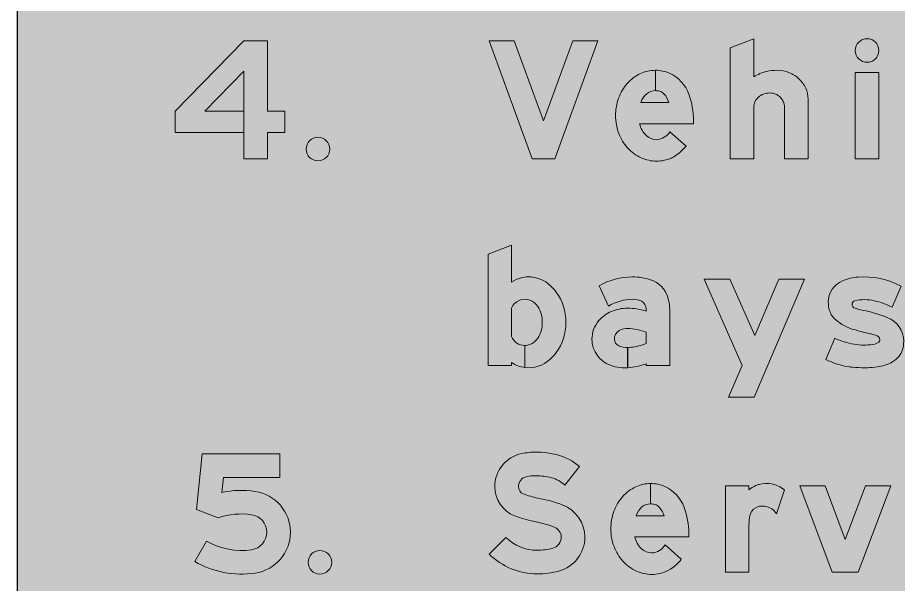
# Model space of a CAD drawing. Header units: millimetres. Extents: x 1969 to 2074, y 2991 to 3097.
# Drawn here: x 1969.05 to 1991.42, y 3027.29 to 3041.69 of the extents above; entities that cross this region are included whole.
import ezdxf

# ---------------------------------------------------------------- set-up
doc = ezdxf.new("R2010")
doc.units = ezdxf.units.MM
doc.layers.add('DIM', color=1, linetype='Continuous')
doc.layers.add('L18', color=4, linetype='Continuous')
doc.layers.add('GSCOLORFILL', color=7, linetype='Continuous', lineweight=0)
doc.layers.add('GSOUTLINE', color=7, linetype='Continuous', lineweight=0)
doc.layers.get('GSOUTLINE').off()

# ---------------------------------------------------------------- blocks, each defined once
blk = doc.blocks.new('*U400')
at = {"layer": 'GSCOLORFILL', "true_color": 0xf5f5f5, "transparency": 33554687}
blk.add_hatch(color=7, dxfattribs=at).paths.add_polyline_path([(-950.000000000005, -1000), (950.0000000000041, -1000, 0.414213562373095), (1050.000000000004, -900), (1050.000000000004, 900, 0.414213562373095), (950.0000000000041, 1000), (-950.000000000005, 1000, 0.414213562373095), (-1050.000000000005, 900), (-1050.000000000005, -900.0000000000005, 0.414213562373095)])
at = {"layer": 'GSCOLORFILL', "color": 7, "linetype": 'Continuous', "true_color": 0xf5f5f5, "transparency": 33554687}
for points in [[(-950.000000000005, -1000), (950.0000000000041, -1000, 0.414213562373095), (1050.000000000004, -900), (1050.000000000004, 900, 0.414213562373095), (950.0000000000041, 1000), (-950.000000000005, 1000, 0.414213562373095), (-1050.000000000005, 900), (-1050.000000000005, -900.0000000000005, 0.414213562373095), (-950.0000000000055, -1000)], [(-950.000000000005, -1000), (950.0000000000041, -1000, 0.414213562373095), (1050.000000000004, -900), (1050.000000000004, 900, 0.414213562373095), (950.0000000000041, 1000), (-950.000000000005, 1000, 0.414213562373095), (-1050.000000000005, 900), (-1050.000000000005, -900, 0.414213562373095), (-950.0000000000055, -1000)]]:
    blk.add_lwpolyline(points, format="xyb", close=True, dxfattribs=at).dxf.unprotected_set("ltscale", 0)
blk = doc.blocks.new('*U30')
at = {"layer": 'GSCOLORFILL', "linetype": 'Continuous'}
h = blk.add_hatch(color=0, dxfattribs=at)
edge = h.paths.add_edge_path()
edge.add_arc((44.51793562419519, 73.00000000000007), 87.48206437580481, 324.0687898610061, 359.99999999999994, ccw=False)
edge.add_arc((63.70470146193492, 58.38428779233871), 63.37203257652487, 310.3765255821876, 324.5892179022558, ccw=False)
edge.add_arc((69.00257494377652, 48.36448062052203), 52.36448062052203, 262.70170899991183, 313.06367100142035, ccw=False)
edge.add_line((62.35045196264872, -3.575755136557277), (62.35045196264872, 33.80043539742545))
edge.add_arc((62.34045196264868, 57.80043331409205), 24.00000000000002, 270.0238732421547, 290.8675725829808)
edge.add_arc((60.91561510266509, 61.53805821801595), 28.00000000000003, 290.8675725829806, 326.1464978402323)
edge.add_arc((45.80677982315294, 71.67298584493247), 46.19323120026423, 326.1464978402324, 361.646188633575)
edge.add_arc((45.8067798231529, 74.32701415506752), 46.19323120026427, 358.353811366425, 393.8535021597676)
edge.add_arc((60.91561510266507, 84.46194178198411), 28.00000000000001, 33.8535021597676, 69.13242741701919)
edge.add_arc((62.34045196264874, 88.19956668590797), 24.00000000000001, 69.13242741701923, 158.568043919135)
edge.add_line((40, 96.96907101081622), (40, 49.03092898918378))
edge.add_arc((62.34045196264873, 57.800433314092), 23.99999999999999, 201.4319560808649, 270)
edge.add_line((62.34045196264873, 33.80043331409202), (62.34045196264873, -3.574473431724307))
edge.add_arc((69.00257494377641, 48.36448062052206), 52.36448062052204, 236.3677911496907, 262.6906777665261, ccw=False)
edge.add_line((40, 4.765289374724148), (40, 0))
edge.add_line((40, 0), (0, 0))
edge.add_line((0, 0), (0, 188.7596153846154))
edge.add_line((0, 188.7596153846154), (40, 203.5))
edge.add_line((40, 203.5), (40, 141.2347106252759))
edge.add_arc((69.00257494377648, 97.6355193794779), 52.36448062052212, 46.93632899857971, 123.6322088503093, ccw=False)
edge.add_arc((63.7047014619348, 87.61571220766103), 63.37203257652513, 35.410782097744175, 49.623474417812474, ccw=False)
edge.add_arc((44.51793562419522, 72.99999999999999), 87.48206437580478, 0, 35.93121013899378, ccw=False)
at = {"layer": 'GSCOLORFILL', "color": 0}
blk.add_lwpolyline([(132, 72.99999999999999, -0.1580767730378781), (115.3540975280471, 21.66434227377881, -0.062094190308422), (104.7576009987296, 10.10723369308806, -0.2233522246381122), (62.35045196264872, -3.575755136557277), (62.35045196264872, 33.80043539742545, 0.09119938616970456), (70.88947312255061, 35.3746838905488, 0.155160827510034), (84.16862514632328, 45.94006078534746, 0.1561474372907175), (91.98094621685533, 72.99999999999999, 0.1561474372907175), (84.16862514632328, 100.0599392146525, 0.1551608275100337), (70.88947312255067, 110.6253161094512, 0.4113313956635876), (40, 96.96907101081622), (40, 49.03092898918378, 0.3084429755062391), (62.34045196264873, 33.80043331409202), (62.34045196264873, -3.574473431724307, -0.115362985859982), (40, 4.765289374724148), (40, 0), (0, 0), (0, 188.7596153846154), (40, 203.5), (40, 141.2347106252759, -0.3477275210567035), (104.7576009987296, 135.8927663069119, -0.062094190308422), (115.3540975280471, 124.3356577262211, -0.1580767730378781)], format="xyb", close=True, dxfattribs=at)
blk = doc.blocks.new('*U31')
at = {"layer": 'GSCOLORFILL', "linetype": 'Continuous'}
blk.add_hatch(color=0, dxfattribs=at).paths.add_polyline_path([(91.99999999999989, 95.44033577145203), (91.99999999999989, 91.75569963669679, 0.08100507043754805), (59.91953844420409, 96.98738914505502, 0.1014742160753828), (32.92684469106193, 91.45226904517564, 0.1197283995981818), (11.16861765178227, 75.33308504889472, 0.1754854121989099), (0, 44.49098118164371, 0.162185951185596), (9.198205530711505, 16.87991725761773, 0.09962377950152626), (24.24940108183667, 3.435786395090417, 0.1178281433564822), (55.36485303884586, -4.000000000000028, 0.01259221290035344), (60.50437854736413, -3.870543474057882), (60.50437854736418, 30.44590424709844, -0.09643868278043381), (45.49812347970108, 33.36744272502021, -0.3055685730968929), (38, 44.49098118164358, -0.01000308247268235), (38.01449229959674, 45.21530038588774, -0.2881603305628229), (48.24719211376062, 60.13617985242543, -0.1118126494378583), (60.80315011960487, 62.49690242181767, -0.08137338335513948), (92, 56.34782538492402), (92, 36.91597781560395, -0.0720389147267735), (66.20162791964776, 30.85371626019864, -0.03568194688239786), (60.51437854736417, 30.44590549709844), (60.51437854736406, -3.870038894188326, 0.07931235260569526), (92, 2.799999999999983), (92, 0), (132, 0), (132, 90.24413145539907, 0.07131460927379192), (128.4502155484503, 115.0057552505379, 0.247093300969659), (99.29227802593027, 145.1204166717226, 0.07943033779107565), (68.76995305164318, 150.0000000000001, 0.130157360885894), (12.03366872579696, 134.9761925316005), (28.09152440947727, 100.3138559626782, -0.1407932063417405), (68.76995305164307, 112.0000000000001, -0.127608200101516), (83.66512167935822, 108.8781984363012, -0.2849461240288968)])
at = {"layer": 'GSCOLORFILL', "color": 0}
blk.add_lwpolyline([(55.3648530388453, -4.000000000000014, 0.01259221290035482), (60.50437854736413, -3.870543474057854), (60.50437854736418, 30.44590424709844, -0.09643868278043409), (45.49812347970104, 33.36744272502022, -0.3055685730968945), (38, 44.49098118164369, -0.0100030824726959), (38.01449229959678, 45.21530038588883, -0.2881603305628071), (48.24719211376072, 60.13617985242547, -0.1084920170889828), (60.42376644223515, 62.50839828890307, -0.08234480440022278), (92, 56.34782538492404), (92, 36.91597781560394, -0.0720389147267738), (66.20162791964765, 30.8537162601986, -0.03568194688239714), (60.51437854736417, 30.44590549709845), (60.51437854736406, -3.870038894188326, 0.07931235260569527), (92, 2.799999999999986), (92, 0), (132, 0), (132, 90.24413145539917, 0.0713146092737911), (128.4502155484504, 115.0057552505377, 0.2470933009696595), (99.29227802593039, 145.1204166717225, 0.07943033779107607), (68.76995305164314, 150.0000000000001, 0.1301573608858939), (12.03366872579696, 134.9761925316005), (28.09152440947727, 100.3138559626782, -0.1407932063417409), (68.7699530516432, 112.0000000000001, -0.1276082001015154), (83.66512167935826, 108.8781984363012, -0.2849461240288967), (91.99999999999989, 95.44033577145198), (91.99999999999989, 91.7556996366968, 0.0810050704375488), (59.91953844420379, 96.98738914505503, 0.1014742160753588), (32.92684469106766, 91.45226904517807, 0.1197283995982114), (11.16861765178197, 75.33308504889436, 0.1754854121989074), (0, 44.49098118164371, 0.1621859511855917), (9.19820553071105, 16.87991725761833, 0.0996237795015298), (24.24940108183662, 3.435786395090425, 0.1178281433564803)], format="xyb", close=True, dxfattribs=at)
blk = doc.blocks.new('*U32')
at = {"layer": 'GSCOLORFILL', "linetype": 'Continuous'}
blk.add_hatch(color=0, dxfattribs=at).paths.add_polyline_path([(43.7281398157086, 146), (85.93029492603529, 50.45393541232179), (126.5373723757986, 146), (170, 146), (85, -54.00000000000003), (41.53737237579853, -54.00000000000003), (64.48737237579854, 9.200074226387237e-15), (0, 146)])
at = {"layer": 'GSCOLORFILL', "color": 0}
blk.add_lwpolyline([(43.7281398157086, 146), (85.93029492603529, 50.45393541232179), (126.5373723757986, 146), (170, 146), (85, -54.00000000000003), (41.53737237579853, -54.00000000000003), (64.48737237579854, 9.200074226387237e-15), (0, 146)], close=True, dxfattribs=at)
blk = doc.blocks.new('*U33')
at = {"layer": 'GSCOLORFILL', "linetype": 'Continuous'}
h = blk.add_hatch(color=0, dxfattribs=at)
edge = h.paths.add_edge_path()
edge.add_arc((57.04809869947276, 119.8328805938402), 123.5321927724528, 242.4961932683436, 261.8694965575901)
edge.add_arc((53.71998100542415, 96.53722157130275), 100.0000000000024, 261.8694965575902, 265.1519738482694)
edge.add_arc((66.21862231920029, 241.6474585865565), 245.6474585865565, 265.107608171087, 270.0000000000001)
edge.add_arc((66.21862231920042, 131.9747102902726), 135.9747102902726, 270, 284.4435322635993)
edge.add_arc((87.2590612707279, 46.34088427169955), 47.80953013638941, 285.6226736631587, 320.3523653819187)
edge.add_arc((101.1805741564732, 35.22608435564997), 29.99999999999998, 319.7323865260209, 343.6226527274166)
edge.add_arc((81.80400426282898, 40.92059556639213), 50.19601244732598, 343.6226527274163, 359.9999999999994)
edge.add_arc((89.00001671015495, 40.92059556639154), 43.00000000000001, 1.893539531289907e-14, 69.18818315342611)
edge.add_arc((16.05241641888303, -138.5133822483264), 236.6861660067048, 68.11449460139696, 77.23401985654974)
edge.add_arc((94.51345069635283, 239.4277879376127), 149.4137513972377, 252.5527129735471, 259.9161950224817, ccw=False)
edge.add_arc((51.47063191465703, 103.6643462865297), 6.999999999999889, 179.9999999999987, 255.4747783885001, ccw=False)
edge.add_arc((50.47063191465716, 103.6643462865299), 6.000000000000028, 102.54264727027169, 179.9999999999999, ccw=False)
edge.add_arc((65.64780095031338, 42.10628842555992), 69.40000000000022, 89.99999999999989, 103.73705193554952, ccw=False)
edge.add_arc((65.64780095031372, 45.79820099565288), 65.70808742990727, 75.32981732184709, 90.00000000000023, ccw=False)
edge.add_arc((61.02696965695392, 2.524341248836961), 108.9348976843505, 61.960118961990474, 78.7448742602677, ccw=False)
edge.add_line((112.2357431799014, 98.6725260875295), (127.765396080293, 134.3226644606046))
edge.add_arc((64.10131200426957, 12.89460858794806), 137.105391412052, 62.33221629363134, 93.9600594258144)
edge.add_arc((60.58404460477583, 66.43598350916228), 83.44915727455098, 94.08965739914548, 112.8040930515216)
edge.add_arc((43.43278835085897, 107.2290521135412), 39.19715124941032, 112.8040930515213, 179.9999999999999)
edge.add_arc((51.05550185413682, 107.229052113541), 46.81986475268818, 179.9999999999997, 197.7033940085153)
edge.add_arc((39.79538488486676, 103.6347554354414), 34.99999999999996, 197.7033940085154, 228.9800530521989)
edge.add_arc((67.94885695159381, 135.9988574342928), 77.89583998016634, 228.9800530521987, 254.4046679698572)
edge.add_arc((180.6814777892678, 523.286242251045), 481.25292436943, 253.8732627195755, 257.1126817232802)
edge.add_arc((23.27666724641634, -155.9827217344985), 216.0210395275996, 73.25621887920119, 76.59824136527482, ccw=False)
edge.add_arc((82.13062099668643, 41.27101212237104), 10.18575544192083, 28.380935658022793, 70.61944541562929, ccw=False)
edge.add_arc((84.50556633552358, 43.06024042338811), 7.259455561422927, -6.821210263296962e-13, 24.864253273064094, ccw=False)
edge.add_arc((87.14026439805514, 43.06024042338805), 4.62475749889137, 305.9611071235292, 359.99999999999966, ccw=False)
edge.add_arc((75.22760905289778, 62.12064011164888), 27.09249869824658, 271.5940234921716, 302.6799450747393, ccw=False)
edge.add_arc((64.94135319761187, 148.6960069178715), 114.1922925204953, 270, 275.54791453290073, ccw=False)
edge.add_arc((64.9413531976119, 125.4779451809503), 90.97423078357409, 259.298160210608, 270, ccw=False)
edge.add_arc((65.77137398291288, 153.4567410203305), 118.7013581719851, 244.9593251638854, 261.41282890968307, ccw=False)
edge.add_line((15.52965290039157, 45.91241576539187), (5.684341886080801e-14, 10.2622773923169))
at = {"layer": 'GSCOLORFILL', "color": 0}
blk.add_lwpolyline([(5.684341886080801e-14, 10.2622773923169, 0.0847339050038457), (39.57715238664395, -2.457628793048443, 0.01432348851223868), (45.26867214772892, -3.105015349554833, 0.02135032962812063), (66.21862231920045, -4, 0.06310536671966191), (100.1342132484514, 0.2976259876374812, 0.1527075565803294), (124.071588358597, 15.83532705228083, 0.1046201662672657), (129.9633399784606, 26.76721967789148, 0.07158154296650225), (132.000016710155, 40.92059556639155, 0.3114087542038766), (104.2779062178993, 81.11494955036741, 0.03981245015694775), (68.35282961608164, 92.32207421006899, -0.03214031166382581), (49.71498880493823, 96.88808498170275, -0.3417662096246649), (44.47063191465713, 103.6643462865299, -0.3514561393354569), (49.16763444178665, 109.5211540847843, -0.06001108108311035), (65.64780095031347, 111.5062884255601, -0.06409831628663638), (82.28867201293883, 109.3641837535197, -0.07336853364636661), (112.2357431799014, 98.6725260875295), (127.765396080293, 134.3226644606046, 0.138885296741723), (54.63266828484393, 149.6726519295844, 0.0818391088294697), (28.24069999400078, 143.362376309172, 0.3018983132132873), (4.235637101448646, 107.2290521135412, 0.07739963479117314), (6.452863445709056, 92.99162318599028, 0.1373237408913014), (16.82412420338716, 77.22791573994759, 0.1113931483884311), (47.00723421257834, 60.97079386290355, 0.01413557325089771), (73.34554027579202, 54.15579799035581, -0.01458335771775569), (85.5106722244692, 50.87959514070334, -0.186415696591001), (91.09211770660357, 46.11262245786521, -0.1089184394422165), (91.76502189694651, 43.06024042338802, -0.240258249844662), (89.8560882572728, 39.31688862463122, -0.1364758940213938), (75.9812510998998, 35.03862561162538, -0.02421207337799446), (64.94135319761187, 34.5037143973762, -0.0467295542745229), (48.04760526388586, 36.08604427592016, -0.07191554887824611), (15.52965290039157, 45.91241576539187)], format="xyb", close=True, dxfattribs=at)
blk = doc.blocks.new('*U29')
at = {"layer": 'GSOUTLINE', "color": 28, "true_color": 0x0a0a0a, "yscale": 0.3}
for name, p, xscale, zscale in [('*U30', (0, 0), 0.3, 0.3), ('*U31', (52.8, 0), 0.3, 0.3), ('*U33', (171.6, 0), 0.2999999620223799, 0.2999999620223799), ('*U32', (109.8, 0), 0.3, 0.3)]:
    blk.add_blockref(name, p, dxfattribs=dict(at, xscale=xscale, zscale=zscale))
blk = doc.blocks.new('*U28')
at = {"layer": 'GSOUTLINE'}
blk.add_blockref('*U29', (0, 0), dxfattribs=at)
blk = doc.blocks.new('*U247')
at = {"layer": 'GSCOLORFILL'}
blk.add_hatch(color=0, dxfattribs=at).paths.add_polyline_path([(116.4836018660959, 148.4524923469547), (116.483601866096, 0), (156.483601866096, 0), (156.483601866096, 44.62467317970635), (186, 44.62467317970638), (186, 80.62467317970638), (156.483601866096, 80.62467317970638), (156.483601866096, 200), (116.4836018660959, 200), (-5.684341886080801e-14, 80.62467317970638), (-5.684341886080801e-14, 44.62467317970641), (116.478601866096, 44.62467317970638), (116.4786018660959, 80.62467317970638), (50.29883074318928, 80.62467317970638)])
at = {"layer": 'GSCOLORFILL', "color": 0}
blk.add_lwpolyline([(116.4836018660959, 148.4524923469547), (116.483601866096, 0), (156.483601866096, 0), (156.483601866096, 44.62467317970635), (186, 44.62467317970638), (186, 80.62467317970638), (156.483601866096, 80.62467317970638), (156.483601866096, 200), (116.4836018660959, 200), (-5.684341886080801e-14, 80.62467317970638), (-5.684341886080801e-14, 44.62467317970641), (116.478601866096, 44.62467317970638), (116.4786018660959, 80.62467317970638), (50.29883074318928, 80.62467317970638)], close=True, dxfattribs=at)
blk = doc.blocks.new('*U248')
at = {"layer": 'GSCOLORFILL', "linetype": 'Continuous'}
blk.add_hatch(color=0, dxfattribs=at).paths.add_polyline_path([(40, 16.5, 1), (0, 16.5, 1)])
at = {"layer": 'GSCOLORFILL', "color": 0}
blk.add_circle((20, 16.5), 20, dxfattribs=at)
blk = doc.blocks.new('*U246')
at = {"layer": 'DIM', "color": 28, "true_color": 0x0a0a0a, "xscale": 0.3, "yscale": 0.3, "zscale": 0.3}
for name, p in [('*U247', (0, 0)), ('*U248', (66.59999999999991, 0))]:
    blk.add_blockref(name, p, dxfattribs=at)
blk = doc.blocks.new('*U250')
at = {"layer": 'GSCOLORFILL', "linetype": 'Continuous'}
blk.add_hatch(color=0, dxfattribs=at).paths.add_polyline_path([(42.56626273796087, 200.0000000000002), (92, 64.158783024439), (141.4337372620391, 200.0000000000002), (184, 200.0000000000002), (111.2183533648219, 0), (72.78164663517816, 0), (0, 199.9999999999999)])
at = {"layer": 'GSCOLORFILL', "color": 0}
blk.add_lwpolyline([(42.56626273796087, 200.0000000000002), (92, 64.158783024439), (141.4337372620391, 200.0000000000002), (184, 200.0000000000002), (111.218353364822, 0), (111.2183533648219, 0), (72.78164663517816, 0), (0, 199.9999999999999)], close=True, dxfattribs=at)
blk = doc.blocks.new('*U251')
at = {"layer": 'GSCOLORFILL', "linetype": 'Continuous'}
h = blk.add_hatch(color=0, dxfattribs=at)
edge = h.paths.add_edge_path()
edge.add_arc((69.51094197863642, 58.93000642673971), 62.9300064267397, 245.3524198280531, 269.9999999999999, ccw=False)
edge.add_arc((72.63933568098416, 65.74804630435064), 70.43150727187609, 222.073813879283, 245.3524198280533, ccw=False)
edge.add_arc((77.51231266798086, 70.14707514339402), 76.99636518675396, 200.5021246928769, 222.0738138792829, ccw=False)
edge.add_arc((85.14194428798147, 73.00000000000018), 85.14194428798149, 180.0000037301732, 200.5021246928769, ccw=False)
edge.add_arc((87.76867725509986, 72.99998880735697), 87.76867725509987, 160.0694722126277, 179.9999963119301, ccw=False)
edge.add_arc((77.81888288118054, 76.60776129168887), 77.18499026133541, 138.8014776948188, 160.0694722126275, ccw=False)
edge.add_arc((71.47230434682477, 82.1634816811312), 68.75023548491123, 115.32243421330139, 138.8014776948188, ccw=False)
edge.add_arc((67.40488682021514, 90.7594570579587), 59.24052055675507, 90.00000000000011, 115.3224342133012, ccw=False)
edge.add_line((67.4048868202151, 149.9999776147138), (67.40488682021504, 115.5))
edge.add_arc((67.40488682021505, 92.3147617089057), 23.18523829109428, 90.00000000000004, 129.2085956193348)
edge.add_arc((73.06702104089976, 86.30983722453084), 31.42300914462551, 130.2868481129732, 163.077719365007)
edge.add_line((43.00461354202127, 95.45626598523268), (90.38549341939148, 95.45626598523268))
edge.add_arc((52.74761479171672, 83.17935105482259), 39.58955099265591, 18.06555415785629, 43.33061273274367)
edge.add_arc((70.63420727500568, 100.0528755045983), 14.99999999999996, 43.3306127327434, 74.23414554342109)
edge.add_arc((67.40488682021513, 88.6146850335641), 26.88531496643589, 74.23414554342149, 89.97868881919163)
edge.add_line((67.41488682021509, 115.4999981402486), (67.41488682021509, 149.9999767706969))
edge.add_arc((67.40488682021511, 90.75945705795863), 59.24052055675513, 66.24132462757171, 89.99032827881211, ccw=False)
edge.add_arc((65.90311263088859, 88.40713072376718), 61.99999999999999, 19.990107920803098, 65.8469214734098, ccw=False)
edge.add_arc((2.000000000000043, 65.16079346208295), 130, 0, 19.990107920803098, ccw=False)
edge.add_line((132, 65.16079346208295), (132, 59.45626598523268))
edge.add_line((132, 59.45626598523268), (40.72380685113512, 59.45626598523268))
edge.add_arc((79.1502063285293, 67.93769328603152), 39.35127425960962, 192.446693405701, 226.289291064396)
edge.add_arc((69.85773911993658, 58.38709549362954), 26.02674593399157, 226.5475580031422, 269.2365315043568)
edge.add_arc((67.56222244513611, 60.99956596297852), 28.70313368140413, 273.8929323668316, 328.2837947233499)
edge.add_line((91.97890056262634, 45.90997641125676), (119.3616618950978, 21.66751851973623))
edge.add_arc((60.72839463861946, 67.6041252104245), 74.48511168968331, 302.59103158947534, 321.9228496470552, ccw=False)
edge.add_arc((71.2238339754233, 51.18720312719249), 54.99999999999982, 282.4742802128862, 302.59103158947516, ccw=False)
edge.add_arc((69.51094197863644, 58.93000642673961), 62.9300064267396, 269.9999999999999, 282.47428021288624, ccw=False)
at = {"layer": 'GSCOLORFILL', "color": 0}
blk.add_lwpolyline([(69.51094197863631, -3.999999999999993, -0.1079619072312502), (43.2668823086612, 1.733546388479652, -0.1019228298705658), (20.35928353887792, 18.55277784863587, -0.09440319960942407), (5.392958702656699, 43.17970531249913, -0.08969677617579692), (1.70530256582424e-13, 72.99999445693578, -0.08718320545468168), (5.256761353426839, 102.9186191460794, -0.09306643867387995), (19.74243426452929, 127.4472030443272, -0.1028065678962481), (42.06701566231183, 144.3078609652724, -0.1109417910759313), (67.4048868202151, 149.9999776147138), (67.40488682021504, 115.5, 0.1727686174700961), (52.74844151225409, 110.2798357568904, 0.1440615427713923), (43.00461354202127, 95.45626598523268), (90.38549341939148, 95.45626598523268, 0.1106883683500328), (81.54530066298446, 110.3459819880077, 0.1356653380362669), (74.70980871751306, 114.4885768343512, 0.06880680822069957), (67.41488682021509, 115.4999981402486), (67.41488682021509, 149.9999767706969, -0.1039970857664943), (91.27202029761679, 144.9793723604305, -0.2028017523414576), (124.1677153237576, 109.6023205800086, -0.0874451709761443), (132, 65.16079346208295), (132, 59.45626598523268), (40.72380685113512, 59.45626598523268, 0.1487489359934952), (51.95778614312979, 39.49309678132271, 0.1884502669332367), (69.51094197863688, 32.36266013653999, 0.241883257341195), (91.97890056262634, 45.90997641125676), (119.3616618950978, 21.66751851973623, -0.08455159468045045), (100.8489740678881, 4.847683551545018, -0.08800200969828328), (83.10390755337193, -2.514415580091438, -0.05448312901681575)], format="xyb", close=True, dxfattribs=at)
blk = doc.blocks.new('*U252')
at = {"layer": 'GSCOLORFILL', "linetype": 'Continuous'}
h = blk.add_hatch(color=0, dxfattribs=at)
edge = h.paths.add_edge_path()
edge.add_arc((82.82425516028829, 99.44019281717665), 49.48153131130479, 23.9317182237323, 46.97501240943514)
edge.add_arc((80.730439071099, 97.19681228199994), 52.55021540077338, 46.97501240943514, 68.86358468613743)
edge.add_arc((79.37453284269009, 93.68953779756492), 56.31046220243508, 68.86358468613724, 90)
edge.add_arc((79.37453284269013, 69.99478146240578), 80.00521853759422, 90.00000000000004, 102.6042796135857)
edge.add_arc((78.69265252470949, 78.02851387633709), 72.02451076747657, 103.4695365311018, 122.494257007561)
edge.add_line((40, 138.7772487758923), (40, 203.5))
edge.add_line((40, 203.5), (0, 188.061048935149))
edge.add_line((0, 188.061048935149), (0, 0))
edge.add_line((0, 0), (40, 0))
edge.add_line((40, 0), (40, 87.71753286589909))
edge.add_arc((60.83417894850335, 87.71753286589906), 20.83417894850335, 154.5282720028093, 179.9999999999999, ccw=False)
edge.add_arc((64.03048830144324, 86.19490705822675), 24.37462847220523, 131.0076349936261, 154.5282720028095, ccw=False)
edge.add_arc((66.09710507856305, 83.81817613339857), 27.52419269484106, 109.80736038530819, 131.0076349936261, ccw=False)
edge.add_arc((67.43949500252651, 80.09104704004268), 31.48569518587884, 89.99999999999989, 109.8073603853081, ccw=False)
edge.add_arc((67.43949500252654, 86.30962031839455), 25.26712190752697, 68.08082655396481, 90, ccw=False)
edge.add_arc((67.71532962649242, 86.9951175565081), 24.52820973193388, 45.82979570204179, 68.0808265539651, ccw=False)
edge.add_arc((68.14207601105291, 87.43440733147506), 23.91576546252974, 23.092845889367595, 45.82979570204168, ccw=False)
edge.add_arc((68.80608426861333, 87.7175328658991), 23.19391573138667, 0, 23.092845889368277, ccw=False)
edge.add_line((92, 87.7175328658991), (92, 0))
edge.add_line((92, 0), (132, 0))
edge.add_line((132, 0), (132, 100.8830320548367))
edge.add_arc((86.07534682756113, 100.8830320548367), 45.92465317243887, 0, 23.93171822373219)
at = {"layer": 'GSCOLORFILL', "color": 0}
blk.add_lwpolyline([(128.0518361595565, 119.5122594239381, 0.1008855307406956), (116.5863575327339, 135.6139731601839, 0.09579836817007248), (99.67950495013713, 146.2116879931507, 0.09248737428302214), (79.37453284269009, 150, 0.05505205982243612), (61.91610325133968, 148.0719114650645, 0.08320220139569849), (40, 138.7772487758923), (40, 203.5), (0, 188.061048935149), (0, 0), (40, 0), (40, 87.71753286589909, -0.1116012735434615), (42.02513207801013, 96.67759805996153, -0.1029899754816981), (48.03684201390564, 104.5885415981205, -0.0927684037210451), (56.77029056251172, 109.7139617844638, -0.0866417429362302), (67.43949500252654, 111.5767422259215, -0.09593311806680133), (76.87166745856348, 109.7502169884754, -0.09739464939670305), (84.80639463560613, 104.5885415981205, -0.09953542793436852), (90.14148262972458, 96.81470296034922, -0.1011039461656413), (92, 87.7175328658991), (92, 0), (132, 0), (132, 100.8830320548367, 0.1048030179721755)], format="xyb", close=True, dxfattribs=at)
blk = doc.blocks.new('*U253')
at = {"layer": 'GSCOLORFILL', "linetype": 'Continuous'}
h = blk.add_hatch(color=0, dxfattribs=at)
edge = h.paths.add_edge_path()
edge.add_arc((20, 183.5), 20, 0, 360)
h.paths.add_polyline_path([(0, 0), (40, 0), (40, 146), (0, 146)])
at = {"layer": 'GSCOLORFILL', "color": 0}
blk.add_lwpolyline([(0, 0), (40, 0), (40, 146), (0, 146)], close=True, dxfattribs=at)
blk.add_circle((20, 183.5), 20, dxfattribs=at)
blk = doc.blocks.new('*U249')
at = {"layer": 'DIM', "color": 28, "true_color": 0x0a0a0a, "xscale": 0.3, "yscale": 0.3, "zscale": 0.3}
for name, p in [('*U250', (0, 0)), ('*U252', (122.3999999999999, 0)), ('*U253', (185.9999999999998, 0)), ('*U251', (64.20000000000005, 0))]:
    blk.add_blockref(name, p, dxfattribs=at)
blk = doc.blocks.new('*U245')
at = {"layer": 'DIM'}
for name, p in [('*U246', (0, 0)), ('*U249', (159.5999999999999, 0))]:
    blk.add_blockref(name, p, dxfattribs=at)
blk = doc.blocks.new('*U334')
at = {"layer": 'GSCOLORFILL', "linetype": 'Continuous'}
blk.add_hatch(color=0, dxfattribs=at).paths.add_polyline_path([(143.9999999999999, 160), (144, 200), (12.5, 200), (3, 106), (39.81932319358503, 91.64067159902133, -0.1215856018300128), (96.34665856082647, 97.11729367116945, -0.8642307690694871), (96.34665856082651, 37.75041538518929, -0.1686908567813132), (19.98166744367484, 52.3446527993851), (-1.13686837721616e-13, 17.69305880761635, 0.1686908567813133), (102.1422033085953, -1.827503472130729, 0.8642307690694812), (102.1422033085954, 136.6952125284895, 0.08910693041353217), (46.12275388301386, 134.8826863861144), (48.66120579080007, 160)])
at = {"layer": 'GSCOLORFILL', "color": 0}
blk.add_lwpolyline([(96.34665856082654, 97.11729367116942, -0.864230769069482), (96.34665856082643, 37.75041538518931, -0.168690856781313), (19.98166744367484, 52.3446527993851), (-1.13686837721616e-13, 17.69305880761635, 0.1686908567813133), (102.1422033085953, -1.827503472130701, 0.8642307690694816), (102.1422033085953, 136.6952125284895, 0.08910693041353204), (46.12275388301384, 134.8826863861144), (48.66120579080007, 160), (143.9999999999999, 160), (144, 200), (12.5, 200), (3, 106), (39.81932319358498, 91.64067159902135, -0.121585601830013)], format="xyb", close=True, dxfattribs=at)
blk = doc.blocks.new('*U335')
at = {"layer": 'GSCOLORFILL', "linetype": 'Continuous'}
blk.add_hatch(color=0, dxfattribs=at).paths.add_polyline_path([(40, 16.5, 1), (0, 16.5, 1)])
at = {"layer": 'GSCOLORFILL', "color": 0}
blk.add_circle((20, 16.5), 20, dxfattribs=at)
blk = doc.blocks.new('*U333')
at = {"layer": 'DIM', "color": 28, "true_color": 0x0a0a0a, "xscale": 0.3, "yscale": 0.3, "zscale": 0.3}
for name, p in [('*U334', (0, 0)), ('*U335', (57.59999999999991, 0))]:
    blk.add_blockref(name, p, dxfattribs=at)
blk = doc.blocks.new('*U337')
at = {"layer": 'GSCOLORFILL'}
h = blk.add_hatch(color=0, dxfattribs=at)
edge = h.paths.add_edge_path()
edge.add_line((128.0092796839635, 147.208601841081), (152.7456313064959, 178.7713941326214))
edge.add_arc((92.39990348711913, 109.6939148833938), 91.72406993520171, 48.85970579400937, 75.27778051059306)
edge.add_arc((78.99288207268374, 58.67001263468867), 144.4799873653113, 75.27778051059312, 90.00000000000001)
edge.add_arc((78.99288207268386, 85.33175301247978), 117.8182469875202, 90.00000000000007, 101.6171928699684)
edge.add_arc((66.80492751943223, 144.6165158618472), 57.29362933240516, 101.6171928699683, 180)
edge.add_arc((62.58819718863253, 144.6165158618469), 53.07689900160546, 179.9999999999996, 248.2079380914717)
edge.add_arc((106.1759115569315, 253.6373776542179), 170.4883002784989, 248.2079379557912, 259.4488388834727)
edge.add_arc((37.69547065021375, -114.0175539080467), 203.4899336988704, 69.1129157403538, 79.44883786256099, ccw=False)
edge.add_arc((103.7322565210285, 59.03273549277617), 18.26774347897161, 0, 69.11291574035403, ccw=False)
edge.add_arc((102.5822511320775, 59.0327354927762), 19.41774886792254, 284.8925916361188, 359.9999999999999, ccw=False)
edge.add_arc((81.42688290007519, 138.5818461542574), 101.7318461542574, 270.00000011030113, 284.89259165424073, ccw=False)
edge.add_arc((81.42688309592096, 112.5164507469259), 75.6664507469259, 225.2527908734773, 270, ccw=False)
edge.add_line((28.15920522160054, 58.77664927246383), (-1.4210854715202e-14, 30.36786258088216))
edge.add_arc((81.42688309592083, 112.5164507469258), 115.6664507469258, 225.2527908734773, 270)
edge.add_arc((81.42688286789851, 138.5818464004461), 141.7318464004461, 270.0000000921791, 284.8925916361187)
edge.add_arc((102.5822511320775, 59.03273549277621), 59.41774886792255, 284.8925916361188, 359.9999999999999)
edge.add_arc((103.7322565210284, 59.03273549277614), 58.26774347897168, 2.794760702372166e-14, 69.11291574035401)
edge.add_arc((37.69547065021402, -114.0175539080455), 243.4899336988692, 69.11291574035378, 79.44883786256112)
edge.add_arc((106.1759127050443, 253.6373816133696), 130.4883043809432, 248.2079380914711, 259.4488390191526, ccw=False)
edge.add_arc((62.58819718863296, 144.6165158618473), 13.07689900160599, 180.0000000000001, 248.20793809147222, ccw=False)
edge.add_arc((66.8049275194322, 144.6165158618471), 17.29362933240522, 101.617192869968, 179.9999999999996, ccw=False)
edge.add_arc((78.99288207268401, 85.33175301247962), 77.81824698752035, 90.00000000000023, 101.61719286996862, ccw=False)
edge.add_arc((78.99288207268403, 58.67001263468913), 104.4799873653108, 75.27778051059317, 90.00000000000023, ccw=False)
edge.add_arc((92.39990348711927, 109.6939148833937), 51.72406993520177, 46.4925534220277, 75.27778051059329, ccw=False)
at = {"layer": 'GSCOLORFILL', "color": 0}
blk.add_lwpolyline([(128.0092796839635, 147.208601841081), (152.7456313064959, 178.7713941326214, 0.1157838700421456), (115.7100197687588, 198.4066168173007, 0.06432630590117254), (78.99288207268371, 203.15, 0.05073302548864252), (55.26760307942943, 200.7364776120583, 0.3559994549684422), (9.511298187027066, 144.6165158618472, 0.3067230646581332), (42.88397197558227, 95.33263699278848, 0.04908705183520875), (74.95721403908608, 86.03172901091932, -0.04512956881296806), (110.245207604436, 76.10001178393202, -0.3110485267063118), (122.0000000000001, 59.03273549277617, -0.3399770024764522), (107.5727647922673, 40.26724204056006, -0.06507280610909352), (81.42688309592093, 36.85000000000002, -0.1977659684033614), (28.15920522160054, 58.77664927246383), (-1.4210854715202e-14, 30.36786258088216, 0.1977659684033614), (81.42688309592081, -3.149999999999977, 0.06507280610909352), (117.8530783221922, 1.610869296516398, 0.3399770024764527), (162.0000000000001, 59.03273549277617, 0.3110485267063115), (124.5063035978294, 113.4714064738178, 0.04512956881296812), (82.28175195829597, 125.3554005621626, -0.04908705183520875), (57.73353974136656, 132.4741277702112, -0.3067230646581334), (49.51129818702698, 144.6165158618472, -0.3559994549684418), (63.32247729454737, 161.5558829078092, -0.05073302548864257), (78.99288207268377, 163.15, -0.06432630590117248), (105.5446983659439, 159.7198459417485, -0.1262638912849542)], format="xyb", close=True, dxfattribs=at)
blk = doc.blocks.new('*U338')
at = {"layer": 'GSCOLORFILL', "linetype": 'Continuous'}
h = blk.add_hatch(color=0, dxfattribs=at)
edge = h.paths.add_edge_path()
edge.add_arc((69.51094197863642, 58.93000642673971), 62.9300064267397, 245.3524198280531, 269.9999999999999, ccw=False)
edge.add_arc((72.63933568098416, 65.74804630435064), 70.43150727187609, 222.073813879283, 245.3524198280533, ccw=False)
edge.add_arc((77.51231266798086, 70.14707514339402), 76.99636518675396, 200.5021246928769, 222.0738138792829, ccw=False)
edge.add_arc((85.14194428798147, 73.00000000000018), 85.14194428798149, 180.0000037301732, 200.5021246928769, ccw=False)
edge.add_arc((87.76867725509986, 72.99998880735697), 87.76867725509987, 160.0694722126277, 179.9999963119301, ccw=False)
edge.add_arc((77.81888288118054, 76.60776129168887), 77.18499026133541, 138.8014776948188, 160.0694722126275, ccw=False)
edge.add_arc((71.47230434682477, 82.1634816811312), 68.75023548491123, 115.32243421330139, 138.8014776948188, ccw=False)
edge.add_arc((67.40488682021514, 90.7594570579587), 59.24052055675507, 90.00000000000011, 115.3224342133012, ccw=False)
edge.add_line((67.4048868202151, 149.9999776147138), (67.40488682021504, 115.5))
edge.add_arc((67.40488682021505, 92.3147617089057), 23.18523829109428, 90.00000000000004, 129.2085956193348)
edge.add_arc((73.06702104089976, 86.30983722453084), 31.42300914462551, 130.2868481129732, 163.077719365007)
edge.add_line((43.00461354202127, 95.45626598523268), (90.38549341939148, 95.45626598523268))
edge.add_arc((52.74761479171672, 83.17935105482259), 39.58955099265591, 18.06555415785629, 43.33061273274367)
edge.add_arc((70.63420727500568, 100.0528755045983), 14.99999999999996, 43.3306127327434, 74.23414554342109)
edge.add_arc((67.40488682021513, 88.6146850335641), 26.88531496643589, 74.23414554342149, 89.97868881919163)
edge.add_line((67.41488682021509, 115.4999981402486), (67.41488682021509, 149.9999767706969))
edge.add_arc((67.40488682021511, 90.75945705795863), 59.24052055675513, 66.24132462757171, 89.99032827881211, ccw=False)
edge.add_arc((65.90311263088859, 88.40713072376718), 61.99999999999999, 19.990107920803098, 65.8469214734098, ccw=False)
edge.add_arc((2.000000000000043, 65.16079346208295), 130, 0, 19.990107920803098, ccw=False)
edge.add_line((132, 65.16079346208295), (132, 59.45626598523268))
edge.add_line((132, 59.45626598523268), (40.72380685113512, 59.45626598523268))
edge.add_arc((79.1502063285293, 67.93769328603152), 39.35127425960962, 192.446693405701, 226.289291064396)
edge.add_arc((69.85773911993658, 58.38709549362954), 26.02674593399157, 226.5475580031422, 269.2365315043568)
edge.add_arc((67.56222244513611, 60.99956596297852), 28.70313368140413, 273.8929323668316, 328.2837947233499)
edge.add_line((91.97890056262634, 45.90997641125676), (119.3616618950978, 21.66751851973623))
edge.add_arc((60.72839463861946, 67.6041252104245), 74.48511168968331, 302.59103158947534, 321.9228496470552, ccw=False)
edge.add_arc((71.2238339754233, 51.18720312719249), 54.99999999999982, 282.4742802128862, 302.59103158947516, ccw=False)
edge.add_arc((69.51094197863644, 58.93000642673961), 62.9300064267396, 269.9999999999999, 282.47428021288624, ccw=False)
at = {"layer": 'GSCOLORFILL', "color": 0}
blk.add_lwpolyline([(69.51094197863631, -3.999999999999993, -0.1079619072312502), (43.2668823086612, 1.733546388479652, -0.1019228298705658), (20.35928353887792, 18.55277784863587, -0.09440319960942407), (5.392958702656699, 43.17970531249913, -0.08969677617579692), (1.70530256582424e-13, 72.99999445693578, -0.08718320545468168), (5.256761353426839, 102.9186191460794, -0.09306643867387995), (19.74243426452929, 127.4472030443272, -0.1028065678962481), (42.06701566231183, 144.3078609652724, -0.1109417910759313), (67.4048868202151, 149.9999776147138), (67.40488682021504, 115.5, 0.1727686174700961), (52.74844151225409, 110.2798357568904, 0.1440615427713923), (43.00461354202127, 95.45626598523268), (90.38549341939148, 95.45626598523268, 0.1106883683500328), (81.54530066298446, 110.3459819880077, 0.1356653380362669), (74.70980871751306, 114.4885768343512, 0.06880680822069957), (67.41488682021509, 115.4999981402486), (67.41488682021509, 149.9999767706969, -0.1039970857664943), (91.27202029761679, 144.9793723604305, -0.2028017523414576), (124.1677153237576, 109.6023205800086, -0.0874451709761443), (132, 65.16079346208295), (132, 59.45626598523268), (40.72380685113512, 59.45626598523268, 0.1487489359934952), (51.95778614312979, 39.49309678132271, 0.1884502669332367), (69.51094197863688, 32.36266013653999, 0.241883257341195), (91.97890056262634, 45.90997641125676), (119.3616618950978, 21.66751851973623, -0.08455159468045045), (100.8489740678881, 4.847683551545018, -0.08800200969828328), (83.10390755337193, -2.514415580091438, -0.05448312901681575)], format="xyb", close=True, dxfattribs=at)
blk = doc.blocks.new('*U339')
at = {"layer": 'GSCOLORFILL', "linetype": 'Continuous'}
h = blk.add_hatch(color=0, dxfattribs=at)
edge = h.paths.add_edge_path()
edge.add_arc((62.34939213927608, 79.6854098176108), 32.00000000000017, 79.18246767352575, 93.8556250591469)
edge.add_arc((61.63370283579749, 90.30471540881575), 21.35660475137249, 93.85562505914676, 106.8366272197322)
edge.add_arc((61.24077079005933, 91.6031686651475), 19.99999999999997, 106.8366272197323, 158.1191728451246)
edge.add_arc((71.65289149145738, 87.4215696900377), 31.2204290242896, 158.1191728451244, 173.0836916735146)
edge.add_arc((124.7709534774721, 80.62591342850244), 84.77100697890104, 172.847292452201, 179.93562804887)
edge.add_line((40, 80.72115384615384), (40, 0))
edge.add_line((40, 0), (0, 0))
edge.add_line((0, 0), (0, 146))
edge.add_line((0, 146), (40, 146))
edge.add_line((40, 146), (40, 139.4741517586929))
edge.add_arc((80.20100428125309, 86.17638380713848), 66.75906540567411, 115.41999205079091, 127.02622125869931, ccw=False)
edge.add_arc((64.42216422748476, 119.3766412768664), 29.99999999999999, 103.83237165386458, 115.4199920507906, ccw=False)
edge.add_arc((69.56115049428412, 98.50534936501198), 51.49465063498803, 79.69148826116168, 103.83237165386458, ccw=False)
edge.add_arc((70.72335768463735, 104.8951663668707), 44.99999999999991, 64.9550848169091, 79.69148826116168, ccw=False)
edge.add_arc((66.12650663724236, 95.0573295974977), 55.8588246073303, 52.669442036432486, 64.95508481690922, ccw=False)
edge.add_line((100, 139.4734835723265), (86.44384074260017, 98.8029509025588))
edge.add_arc((63.19046988328277, 84.08717555524916), 27.51859917207702, 32.32746235299488, 79.18246767352575)
at = {"layer": 'GSCOLORFILL', "color": 0}
blk.add_lwpolyline([(68.35521238202534, 111.1167655505695, 0.06411134923532956), (60.19762973862049, 111.6129828317178, 0.05670095452127784), (55.44789640508208, 110.7458593422669, 0.2275732212208249), (42.68155049846757, 99.0567142756719, 0.06538798349459168), (40.6596501983656, 91.1811152222656, 0.03093856440725937), (40, 80.72115384615384), (40, 0), (0, 0), (0, 146), (40, 146), (40, 139.4741517586929, -0.05068506447739766), (51.54465506371872, 146.4722084002377, -0.05060365996564109), (57.24970115181003, 148.5066219398892, -0.1057257860161052), (78.77603464991518, 149.1687972739115, -0.06438845141651094), (89.77314480369034, 145.6640958440934, -0.05365763651898708), (100, 139.4734835723265), (86.44384074260017, 98.8029509025588, 0.2073403558268148)], format="xyb", close=True, dxfattribs=at)
blk = doc.blocks.new('*U340')
at = {"layer": 'GSCOLORFILL', "linetype": 'Continuous'}
blk.add_hatch(color=0, dxfattribs=at).paths.add_polyline_path([(42.74411638848363, 146), (-5.684341886080801e-14, 146), (55, 0), (99, 0), (154, 146), (111.2558836115163, 146), (77, 55.0661998676112)])
at = {"layer": 'GSCOLORFILL', "color": 0}
blk.add_lwpolyline([(42.74411638848363, 146), (-5.684341886080801e-14, 146), (55, 0), (99, 0), (154, 146), (111.2558836115163, 146), (77, 55.0661998676112)], close=True, dxfattribs=at)
blk = doc.blocks.new('*U336')
at = {"layer": 'DIM', "color": 28, "true_color": 0x0a0a0a}
for name, p, xscale, yscale, zscale in [('*U337', (0, 0), 0.2999999999999996, 0.2999999999999996, 0.2999999999999996), ('*U338', (61.79999999999973, 0), 0.2999999999999995, 0.2999999999999995, 0.2999999999999995), ('*U339', (119.9999999999995, 0), 0.3, 0.3, 0.3), ('*U340', (157.7999999999997, 0), 0.3, 0.3, 0.3)]:
    blk.add_blockref(name, p, dxfattribs=dict(at, xscale=xscale, yscale=yscale, zscale=zscale))
blk = doc.blocks.new('*U332')
at = {"layer": 'DIM'}
for name, p in [('*U333', (0, 0)), ('*U336', (149.5999999999999, 0))]:
    blk.add_blockref(name, p, dxfattribs=at)

msp = doc.modelspace()

# ---------------------------------------------------------------- linework, layer by layer
at = {"layer": 'L18'}
msp.add_lwpolyline([(1974.046129431853, 3096.850439407066), (2069.046129431853, 3096.850439407066, -0.414213562373095), (2074.046129431853, 3091.850439407066), (2074.046129431853, 3001.850439407066, -0.414213562373095), (2069.046129431853, 2996.850439407066), (1974.046129431853, 2996.850439407066, -0.414213562373095), (1969.046129431853, 3001.850439407066), (1969.046129431853, 3091.850439407066, -0.414213562373095)], format="xyb", close=True, dxfattribs=at)

# ---------------------------------------------------------------- block references
at = {"xscale": 0.05, "yscale": 0.05, "zscale": 0.05}
for name, p in [('*U245', (1973.046129431853, 3038.100439407065)), ('*U28', (1980.996129431853, 3032.850439407065))]:
    msp.add_blockref(name, p, dxfattribs=at)
at = {"layer": 'DIM', "xscale": 0.05, "yscale": 0.05, "zscale": 0.05}
for name, p in [('*U400', (2021.546129431853, 3046.850439407066)), ('*U332', (1973.546129431854, 3027.600439407066))]:
    msp.add_blockref(name, p, dxfattribs=at)

doc.saveas('drawing.dxf')
